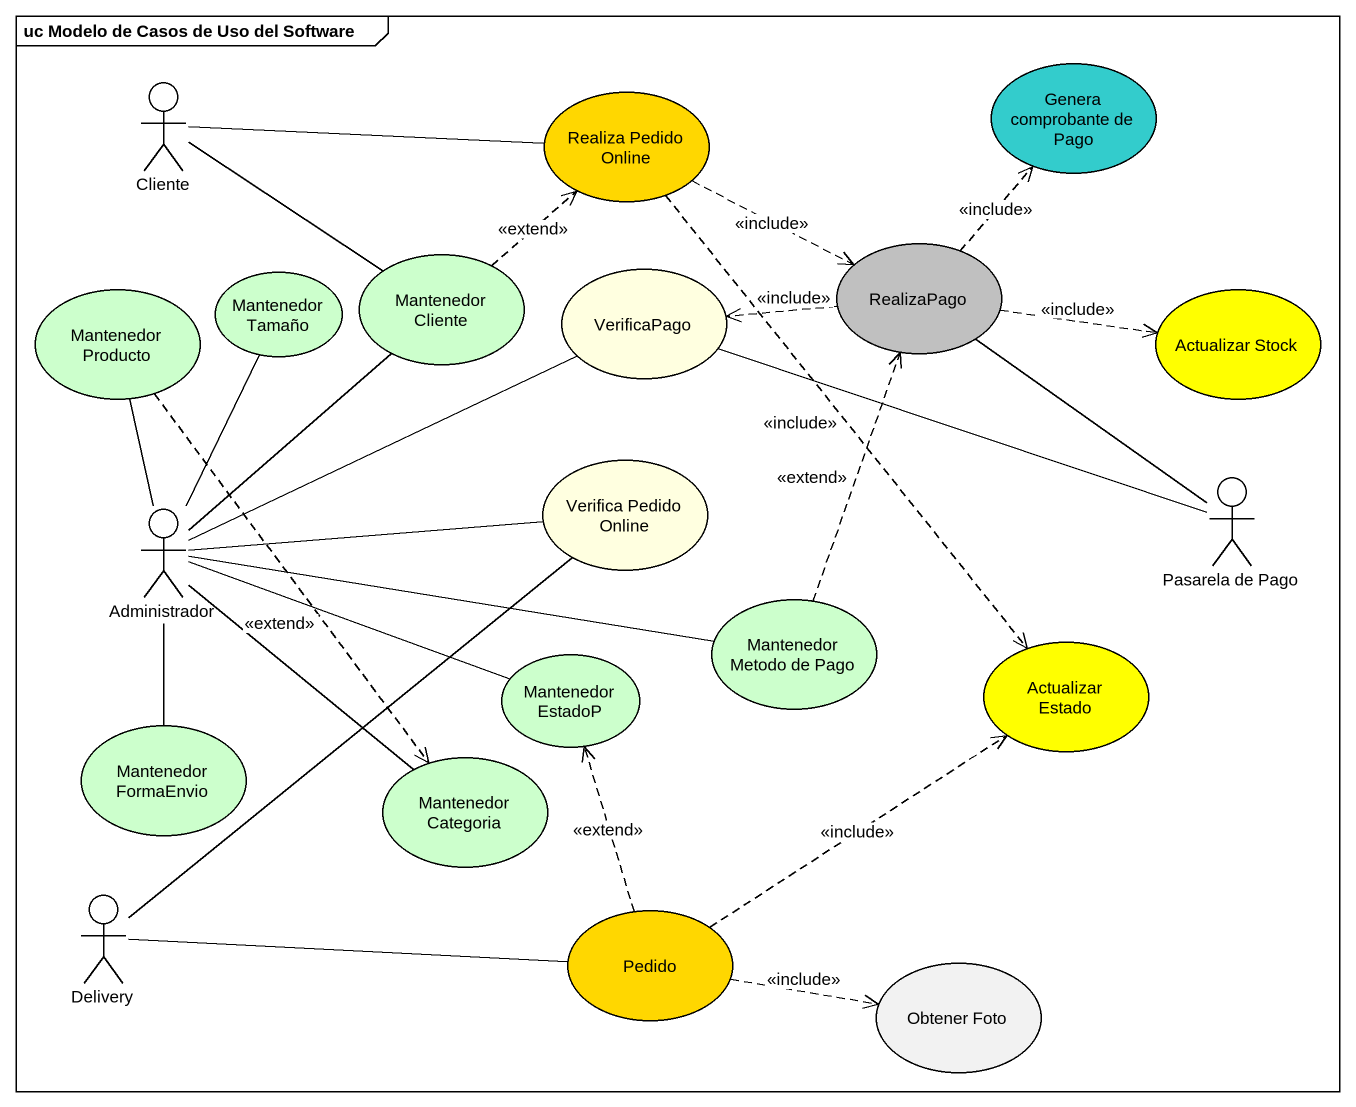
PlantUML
@startuml
mainframe uc Modelo de Casos de Uso del Software
usecase "Genera comprobante de Pago" as Genera_comprobante_de_Pago #33CCCC
actor Cliente
usecase "Realiza Pedido Online" as Realiza_Pedido_Online #FFD700
usecase "Mantenedor Producto" as Mantenedor_Producto #CCFFCC
usecase "Mantenedor Tamaño" as Mantenedor_Tamaño #CCFFCC
usecase "Mantenedor Cliente" as Mantenedor_Cliente #CCFFCC
usecase VerificaPago #FFFFE0
usecase RealizaPago #C0C0C0
usecase "Actualizar Stock" as Actualizar_Stock #FFFF00
usecase "Verifica Pedido Online" as Verifica_Pedido_Online #FFFFE0
actor "Pasarela de Pago" as Pasarela_de_Pago
actor Administrador
usecase "Mantenedor Metodo de Pago" as Mantenedor_Metodo_de_Pago #CCFFCC
usecase "Actualizar Estado" as Actualizar_Estado #FFFF00
usecase "Mantenedor EstadoP" as Mantenedor_EstadoP #CCFFCC
usecase "Mantenedor FormaEnvio" as Mantenedor_FormaEnvio #CCFFCC
usecase "Mantenedor Categoria" as Mantenedor_Categoria #CCFFCC
actor Delivery
usecase Pedido #FFD700
usecase "Obtener Foto" as Obtener_Foto
Cliente -right- Realiza_Pedido_Online
Cliente -right- Mantenedor_Cliente
Realiza_Pedido_Online .right.> RealizaPago : <<include>>
Realiza_Pedido_Online ..> Actualizar_Estado : <<include>>
Mantenedor_Producto ..> Mantenedor_Categoria : <<extend>>
Mantenedor_Cliente .up.> Realiza_Pedido_Online : <<extend>>
RealizaPago .up.> Genera_comprobante_de_Pago : <<include>>
RealizaPago .left.> VerificaPago : <<include>>
RealizaPago .right.> Actualizar_Stock : <<include>>
Pasarela_de_Pago -left- VerificaPago
Pasarela_de_Pago -up- RealizaPago
Administrador -up- Mantenedor_Producto
Administrador -up- Mantenedor_Tamaño
Administrador -up- Mantenedor_Cliente
Administrador -right- VerificaPago
Administrador -right- Verifica_Pedido_Online
Administrador -right- Mantenedor_Metodo_de_Pago
Administrador -right- Mantenedor_EstadoP
Administrador -- Mantenedor_FormaEnvio
Administrador -- Mantenedor_Categoria
Mantenedor_Metodo_de_Pago .up.> RealizaPago : <<extend>>
Delivery -up- Verifica_Pedido_Online
Delivery -right- Pedido
Pedido .up.> Actualizar_Estado : <<include>>
Pedido .up.> Mantenedor_EstadoP : <<extend>>
Pedido .right.> Obtener_Foto : <<include>>
@enduml
